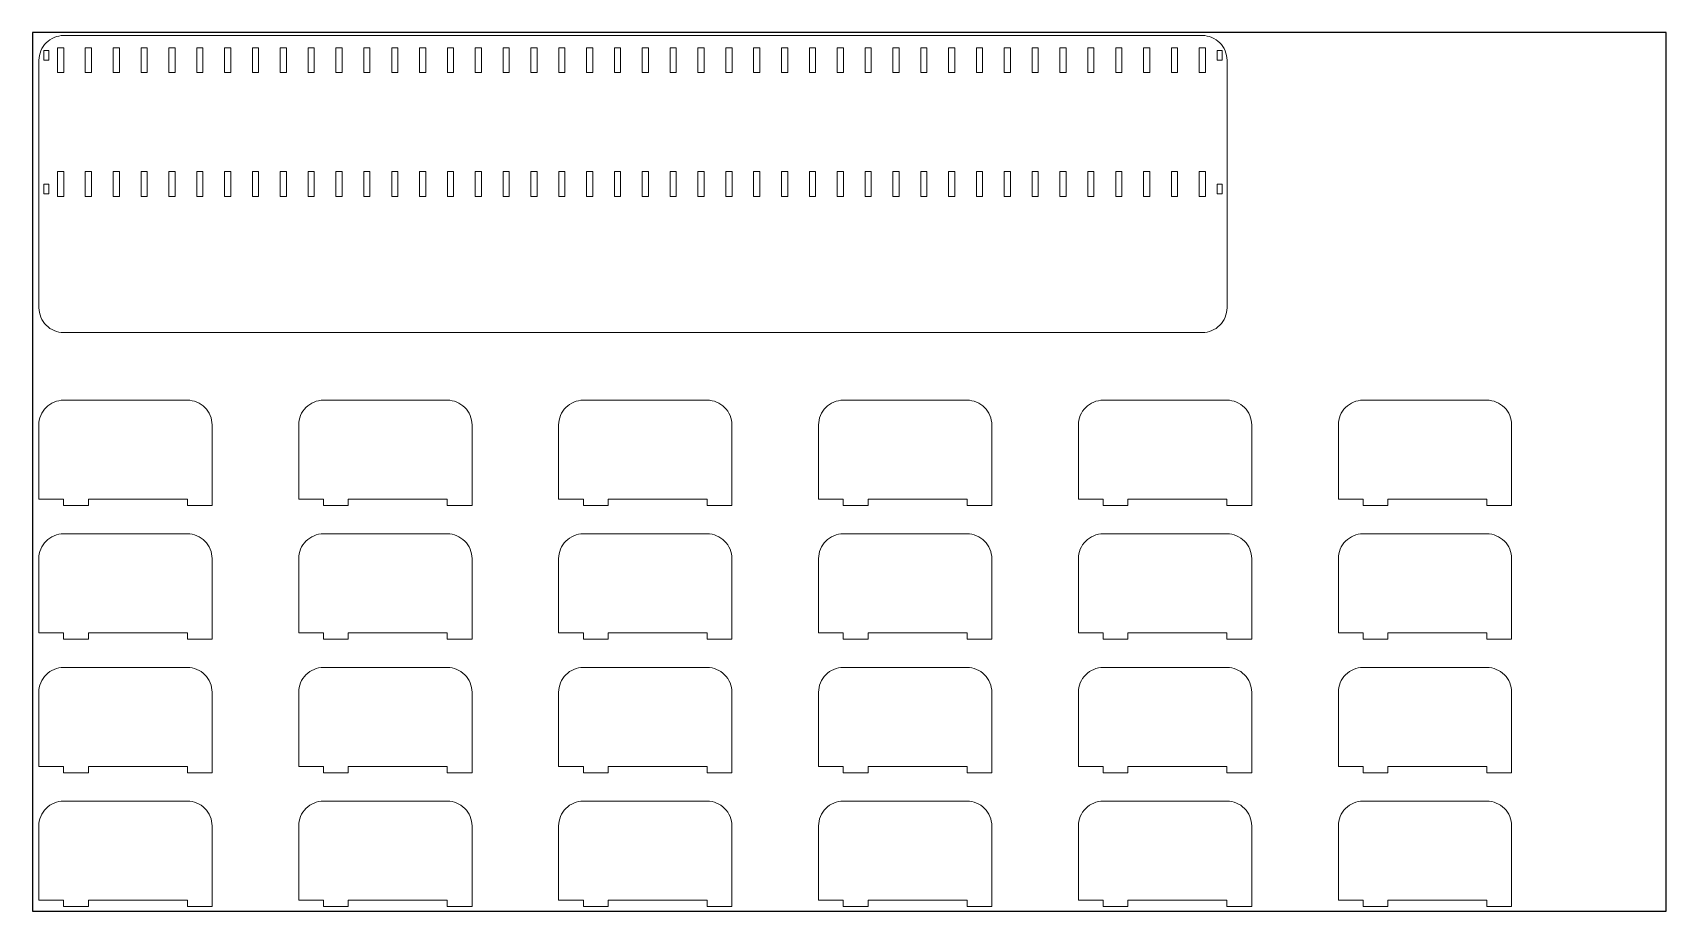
# Model space of a CAD drawing. Header units: inches. Extents: x 25 to 58, y -0.1 to 17.6.
import ezdxf

# ---------------------------------------------------------------- set-up
doc = ezdxf.new("R2010")
doc.units = ezdxf.units.IN
doc.header["$MEASUREMENT"] = 0
doc.layers.add('Cut', color=1, linetype='Continuous', lineweight=0)

# ---------------------------------------------------------------- blocks, each defined once
blk = doc.blocks.new('*U1')
at = {"layer": 'Cut'}
blk.add_lwpolyline([(1.75, -0.9375), (1.75, 0.5625, 0.4142136), (1.25, 1.0625), (-1.25, 1.0625, 0.4142136), (-1.75, 0.5625), (-1.75, -0.9375), (-1.25, -0.9375), (-1.25, -1.0625), (-0.75, -1.0625), (-0.75, -0.9375), (1.25, -0.9375), (1.25, -1.0625), (1.75, -1.0625)], format="xyb", close=True, dxfattribs=at)
blk = doc.blocks.new('*U2')
at = {"color": 0, "linetype": 'ByBlock', "lineweight": -2, "transparency": 16777216}
for p in [(0, 8.1), (5.25, 8.1), (10.5, 8.1), (15.75, 8.1), (21, 8.1), (26.25, 8.1), (0, 5.4), (5.25, 5.4), (10.5, 5.4), (15.75, 5.4), (21, 5.4), (26.25, 5.4), (0, 2.7), (5.25, 2.7), (10.5, 2.7), (15.75, 2.7), (21, 2.7), (26.25, 2.7), (0, 0), (5.25, 0), (10.5, 0), (15.75, 0), (21, 0), (26.25, 0)]:
    blk.add_blockref('*U1', p, dxfattribs=at)

msp = doc.modelspace()

# ---------------------------------------------------------------- linework, layer by layer
at = {"linetype": 'Continuous'}
msp.add_lwpolyline([(24.953, -0.14), (57.953, -0.14), (57.953, 17.61), (24.953, 17.61)], close=True, dxfattribs=at)
at = {"layer": 'Cut'}
for p, q in [((25.58, 17.302), (25.455, 17.302)), ((26.142, 17.302), (26.017, 17.302)), ((26.705, 17.302), (26.58, 17.302)), ((27.267, 17.302), (27.142, 17.302)), ((27.83, 17.302), (27.705, 17.302)), ((28.392, 17.302), (28.267, 17.302)), ((28.955, 17.302), (28.83, 17.302)), ((29.517, 17.302), (29.392, 17.302)), ((30.08, 17.302), (29.955, 17.302)), ((30.642, 17.302), (30.517, 17.302)), ((31.205, 17.302), (31.08, 17.302)), ((31.767, 17.302), (31.642, 17.302)), ((32.33, 17.302), (32.205, 17.302)), ((32.892, 17.302), (32.767, 17.302)), ((33.455, 17.302), (33.33, 17.302)), ((34.017, 17.302), (33.892, 17.302)), ((34.58, 17.302), (34.455, 17.302)), ((35.142, 17.302), (35.017, 17.302)), ((35.705, 17.302), (35.58, 17.302)), ((36.267, 17.302), (36.142, 17.302)), ((36.83, 17.302), (36.705, 17.302)), ((37.392, 17.302), (37.267, 17.302)), ((37.955, 17.302), (37.83, 17.302)), ((38.517, 17.302), (38.392, 17.302)), ((39.08, 17.302), (38.955, 17.302)), ((39.642, 17.302), (39.517, 17.302)), ((40.205, 17.302), (40.08, 17.302)), ((40.767, 17.302), (40.642, 17.302)), ((41.33, 17.302), (41.205, 17.302)), ((41.892, 17.302), (41.767, 17.302)), ((42.455, 17.302), (42.33, 17.302)), ((43.017, 17.302), (42.892, 17.302)), ((43.58, 17.302), (43.455, 17.302)), ((44.142, 17.302), (44.017, 17.302)), ((44.705, 17.302), (44.58, 17.302)), ((45.267, 17.302), (45.142, 17.302)), ((45.83, 17.302), (45.705, 17.302)), ((46.392, 17.302), (46.267, 17.302)), ((46.955, 17.302), (46.83, 17.302)), ((47.517, 17.302), (47.392, 17.302)), ((48.08, 17.302), (47.955, 17.302)), ((48.642, 17.302), (48.517, 17.302)), ((25.58, 14.802), (25.455, 14.802)), ((26.142, 14.802), (26.017, 14.802)), ((26.705, 14.802), (26.58, 14.802)), ((27.267, 14.802), (27.142, 14.802)), ((27.83, 14.802), (27.705, 14.802)), ((28.392, 14.802), (28.267, 14.802)), ((28.955, 14.802), (28.83, 14.802)), ((29.517, 14.802), (29.392, 14.802)), ((30.08, 14.802), (29.955, 14.802)), ((30.642, 14.802), (30.517, 14.802)), ((31.205, 14.802), (31.08, 14.802)), ((31.767, 14.802), (31.642, 14.802)), ((32.33, 14.802), (32.205, 14.802)), ((32.892, 14.802), (32.767, 14.802)), ((33.455, 14.802), (33.33, 14.802)), ((34.017, 14.802), (33.892, 14.802)), ((34.58, 14.802), (34.455, 14.802)), ((35.142, 14.802), (35.017, 14.802)), ((35.705, 14.802), (35.58, 14.802)), ((36.267, 14.802), (36.142, 14.802)), ((36.83, 14.802), (36.705, 14.802)), ((37.392, 14.802), (37.267, 14.802)), ((37.955, 14.802), (37.83, 14.802)), ((38.517, 14.802), (38.392, 14.802)), ((39.08, 14.802), (38.955, 14.802)), ((39.642, 14.802), (39.517, 14.802)), ((40.205, 14.802), (40.08, 14.802)), ((40.767, 14.802), (40.642, 14.802)), ((41.33, 14.802), (41.205, 14.802)), ((41.892, 14.802), (41.767, 14.802)), ((42.455, 14.802), (42.33, 14.802)), ((43.017, 14.802), (42.892, 14.802)), ((43.58, 14.802), (43.455, 14.802)), ((44.142, 14.802), (44.017, 14.802)), ((44.705, 14.802), (44.58, 14.802)), ((45.267, 14.802), (45.142, 14.802)), ((45.83, 14.802), (45.705, 14.802)), ((46.392, 14.802), (46.267, 14.802)), ((46.955, 14.802), (46.83, 14.802)), ((47.517, 14.802), (47.392, 14.802)), ((48.08, 14.802), (47.955, 14.802)), ((48.642, 14.802), (48.517, 14.802)), ((25.455, 14.302), (25.58, 14.302)), ((26.017, 14.302), (26.142, 14.302)), ((26.58, 14.302), (26.705, 14.302)), ((27.142, 14.302), (27.267, 14.302)), ((27.705, 14.302), (27.83, 14.302)), ((28.267, 14.302), (28.392, 14.302)), ((28.83, 14.302), (28.955, 14.302)), ((29.392, 14.302), (29.517, 14.302)), ((29.955, 14.302), (30.08, 14.302)), ((30.517, 14.302), (30.642, 14.302)), ((31.08, 14.302), (31.205, 14.302)), ((31.642, 14.302), (31.767, 14.302)), ((32.205, 14.302), (32.33, 14.302)), ((32.767, 14.302), (32.892, 14.302)), ((33.33, 14.302), (33.455, 14.302)), ((33.892, 14.302), (34.017, 14.302)), ((34.455, 14.302), (34.58, 14.302)), ((35.017, 14.302), (35.142, 14.302)), ((35.58, 14.302), (35.705, 14.302)), ((36.142, 14.302), (36.267, 14.302)), ((36.705, 14.302), (36.83, 14.302)), ((37.267, 14.302), (37.392, 14.302)), ((37.83, 14.302), (37.955, 14.302)), ((38.392, 14.302), (38.517, 14.302)), ((38.955, 14.302), (39.08, 14.302)), ((39.517, 14.302), (39.642, 14.302)), ((40.08, 14.302), (40.205, 14.302)), ((40.642, 14.302), (40.767, 14.302)), ((41.205, 14.302), (41.33, 14.302)), ((41.767, 14.302), (41.892, 14.302)), ((42.33, 14.302), (42.455, 14.302)), ((42.892, 14.302), (43.017, 14.302)), ((43.455, 14.302), (43.58, 14.302)), ((44.017, 14.302), (44.142, 14.302)), ((44.58, 14.302), (44.705, 14.302)), ((45.142, 14.302), (45.267, 14.302)), ((45.705, 14.302), (45.83, 14.302)), ((46.267, 14.302), (46.392, 14.302)), ((46.83, 14.302), (46.955, 14.302)), ((47.392, 14.302), (47.517, 14.302)), ((47.955, 14.302), (48.08, 14.302)), ((48.517, 14.302), (48.642, 14.302))]:
    msp.add_line(p, q, dxfattribs=at)
msp.add_lwpolyline([(25.58, 11.552), (48.58, 11.552, 0.414214), (49.08, 12.052), (49.08, 17.052, 0.414214), (48.58, 17.552), (25.58, 17.552, 0.414214), (25.08, 17.052), (25.08, 12.052, 0.414214)], format="xyb", close=True, dxfattribs=at)
for points in [[(25.18, 17.252), (25.28, 17.252), (25.28, 17.052), (25.18, 17.052)], [(25.58, 17.302), (25.455, 17.302), (25.455, 16.802), (25.58, 16.802)], [(26.017, 17.302), (26.017, 16.802), (26.142, 16.802), (26.142, 17.302)], [(26.58, 17.302), (26.58, 16.802), (26.705, 16.802), (26.705, 17.302)], [(27.142, 17.302), (27.142, 16.802), (27.267, 16.802), (27.267, 17.302)], [(27.705, 17.302), (27.705, 16.802), (27.83, 16.802), (27.83, 17.302)], [(28.267, 17.302), (28.267, 16.802), (28.392, 16.802), (28.392, 17.302)], [(28.83, 17.302), (28.83, 16.802), (28.955, 16.802), (28.955, 17.302)], [(29.392, 17.302), (29.392, 16.802), (29.517, 16.802), (29.517, 17.302)], [(29.955, 17.302), (29.955, 16.802), (30.08, 16.802), (30.08, 17.302)], [(30.517, 17.302), (30.517, 16.802), (30.642, 16.802), (30.642, 17.302)], [(31.08, 17.302), (31.08, 16.802), (31.205, 16.802), (31.205, 17.302)], [(31.642, 17.302), (31.642, 16.802), (31.767, 16.802), (31.767, 17.302)], [(32.205, 17.302), (32.205, 16.802), (32.33, 16.802), (32.33, 17.302)], [(32.767, 17.302), (32.767, 16.802), (32.892, 16.802), (32.892, 17.302)], [(33.33, 17.302), (33.33, 16.802), (33.455, 16.802), (33.455, 17.302)], [(33.892, 17.302), (33.892, 16.802), (34.017, 16.802), (34.017, 17.302)], [(34.455, 17.302), (34.455, 16.802), (34.58, 16.802), (34.58, 17.302)], [(35.017, 17.302), (35.017, 16.802), (35.142, 16.802), (35.142, 17.302)], [(35.58, 17.302), (35.58, 16.802), (35.705, 16.802), (35.705, 17.302)], [(36.142, 17.302), (36.142, 16.802), (36.267, 16.802), (36.267, 17.302)], [(36.705, 17.302), (36.705, 16.802), (36.83, 16.802), (36.83, 17.302)], [(37.267, 17.302), (37.267, 16.802), (37.392, 16.802), (37.392, 17.302)], [(37.83, 17.302), (37.83, 16.802), (37.955, 16.802), (37.955, 17.302)], [(38.392, 17.302), (38.392, 16.802), (38.517, 16.802), (38.517, 17.302)], [(38.955, 17.302), (38.955, 16.802), (39.08, 16.802), (39.08, 17.302)], [(39.517, 17.302), (39.517, 16.802), (39.642, 16.802), (39.642, 17.302)], [(40.08, 17.302), (40.08, 16.802), (40.205, 16.802), (40.205, 17.302)], [(40.642, 17.302), (40.642, 16.802), (40.767, 16.802), (40.767, 17.302)], [(41.205, 17.302), (41.205, 16.802), (41.33, 16.802), (41.33, 17.302)], [(41.767, 17.302), (41.767, 16.802), (41.892, 16.802), (41.892, 17.302)], [(42.33, 17.302), (42.33, 16.802), (42.455, 16.802), (42.455, 17.302)], [(42.892, 17.302), (42.892, 16.802), (43.017, 16.802), (43.017, 17.302)], [(43.455, 17.302), (43.455, 16.802), (43.58, 16.802), (43.58, 17.302)], [(44.017, 17.302), (44.017, 16.802), (44.142, 16.802), (44.142, 17.302)], [(44.58, 17.302), (44.58, 16.802), (44.705, 16.802), (44.705, 17.302)], [(45.142, 17.302), (45.142, 16.802), (45.267, 16.802), (45.267, 17.302)], [(45.705, 17.302), (45.705, 16.802), (45.83, 16.802), (45.83, 17.302)], [(46.267, 17.302), (46.267, 16.802), (46.392, 16.802), (46.392, 17.302)], [(46.83, 17.302), (46.83, 16.802), (46.955, 16.802), (46.955, 17.302)], [(47.392, 17.302), (47.392, 16.802), (47.517, 16.802), (47.517, 17.302)], [(47.955, 17.302), (47.955, 16.802), (48.08, 16.802), (48.08, 17.302)], [(48.517, 17.302), (48.517, 16.802), (48.642, 16.802), (48.642, 17.302)], [(48.88, 17.052), (48.88, 17.252), (48.98, 17.252), (48.98, 17.052)], [(25.28, 14.552), (25.18, 14.552), (25.18, 14.352), (25.28, 14.352)], [(25.58, 14.802), (25.455, 14.802), (25.455, 14.302), (25.58, 14.302)], [(26.142, 14.302), (26.142, 14.802), (26.017, 14.802), (26.017, 14.302)], [(26.705, 14.302), (26.705, 14.802), (26.58, 14.802), (26.58, 14.302)], [(27.267, 14.302), (27.267, 14.802), (27.142, 14.802), (27.142, 14.302)], [(27.83, 14.302), (27.83, 14.802), (27.705, 14.802), (27.705, 14.302)], [(28.392, 14.302), (28.392, 14.802), (28.267, 14.802), (28.267, 14.302)], [(28.955, 14.302), (28.955, 14.802), (28.83, 14.802), (28.83, 14.302)], [(29.517, 14.302), (29.517, 14.802), (29.392, 14.802), (29.392, 14.302)], [(30.08, 14.302), (30.08, 14.802), (29.955, 14.802), (29.955, 14.302)], [(30.642, 14.302), (30.642, 14.802), (30.517, 14.802), (30.517, 14.302)], [(31.205, 14.302), (31.205, 14.802), (31.08, 14.802), (31.08, 14.302)], [(31.767, 14.302), (31.767, 14.802), (31.642, 14.802), (31.642, 14.302)], [(32.33, 14.302), (32.33, 14.802), (32.205, 14.802), (32.205, 14.302)], [(32.892, 14.302), (32.892, 14.802), (32.767, 14.802), (32.767, 14.302)], [(33.455, 14.302), (33.455, 14.802), (33.33, 14.802), (33.33, 14.302)], [(34.017, 14.302), (34.017, 14.802), (33.892, 14.802), (33.892, 14.302)], [(34.58, 14.302), (34.58, 14.802), (34.455, 14.802), (34.455, 14.302)], [(35.142, 14.302), (35.142, 14.802), (35.017, 14.802), (35.017, 14.302)], [(35.705, 14.302), (35.705, 14.802), (35.58, 14.802), (35.58, 14.302)], [(36.267, 14.302), (36.267, 14.802), (36.142, 14.802), (36.142, 14.302)], [(36.83, 14.302), (36.83, 14.802), (36.705, 14.802), (36.705, 14.302)], [(37.392, 14.302), (37.392, 14.802), (37.267, 14.802), (37.267, 14.302)], [(37.955, 14.302), (37.955, 14.802), (37.83, 14.802), (37.83, 14.302)], [(38.517, 14.302), (38.517, 14.802), (38.392, 14.802), (38.392, 14.302)], [(39.08, 14.302), (39.08, 14.802), (38.955, 14.802), (38.955, 14.302)], [(39.642, 14.302), (39.642, 14.802), (39.517, 14.802), (39.517, 14.302)], [(40.205, 14.302), (40.205, 14.802), (40.08, 14.802), (40.08, 14.302)], [(40.767, 14.302), (40.767, 14.802), (40.642, 14.802), (40.642, 14.302)], [(41.33, 14.302), (41.33, 14.802), (41.205, 14.802), (41.205, 14.302)], [(41.892, 14.302), (41.892, 14.802), (41.767, 14.802), (41.767, 14.302)], [(42.455, 14.302), (42.455, 14.802), (42.33, 14.802), (42.33, 14.302)], [(43.017, 14.302), (43.017, 14.802), (42.892, 14.802), (42.892, 14.302)], [(43.58, 14.302), (43.58, 14.802), (43.455, 14.802), (43.455, 14.302)], [(44.142, 14.302), (44.142, 14.802), (44.017, 14.802), (44.017, 14.302)], [(44.705, 14.302), (44.705, 14.802), (44.58, 14.802), (44.58, 14.302)], [(45.267, 14.302), (45.267, 14.802), (45.142, 14.802), (45.142, 14.302)], [(45.83, 14.302), (45.83, 14.802), (45.705, 14.802), (45.705, 14.302)], [(46.392, 14.302), (46.392, 14.802), (46.267, 14.802), (46.267, 14.302)], [(46.955, 14.302), (46.955, 14.802), (46.83, 14.802), (46.83, 14.302)], [(47.517, 14.302), (47.517, 14.802), (47.392, 14.802), (47.392, 14.302)], [(48.08, 14.302), (48.08, 14.802), (47.955, 14.802), (47.955, 14.302)], [(48.642, 14.302), (48.642, 14.802), (48.517, 14.802), (48.517, 14.302)], [(48.98, 14.552), (48.88, 14.552), (48.88, 14.352), (48.98, 14.352)]]:
    msp.add_lwpolyline(points, close=True, dxfattribs=at)

# ---------------------------------------------------------------- block references
at = {"linetype": 'Continuous'}
msp.add_blockref('*U2', (26.828, 1.023), dxfattribs=at)

doc.saveas('drawing.dxf')
